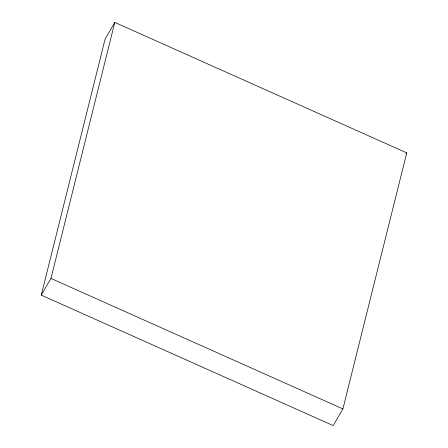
<?xml version="1.0" encoding="UTF-8"?>
<svg xmlns="http://www.w3.org/2000/svg" width="448" height="448" viewBox="0 0 448 448"><rect width="100%" height="100%" fill="white"/><g stroke="black" fill="none" stroke-linecap="round" stroke-linejoin="round"><path stroke-width="0.67" d="M41.261 295.12L105.095 39.082L114.8 22.4L406.739 152.88L342.905 408.918L333.2 425.6L41.261 295.12L50.966 278.438L114.8 22.4M406.05 154.073L406.739 152.88M50.966 278.438L342.905 408.918"/></g></svg>
